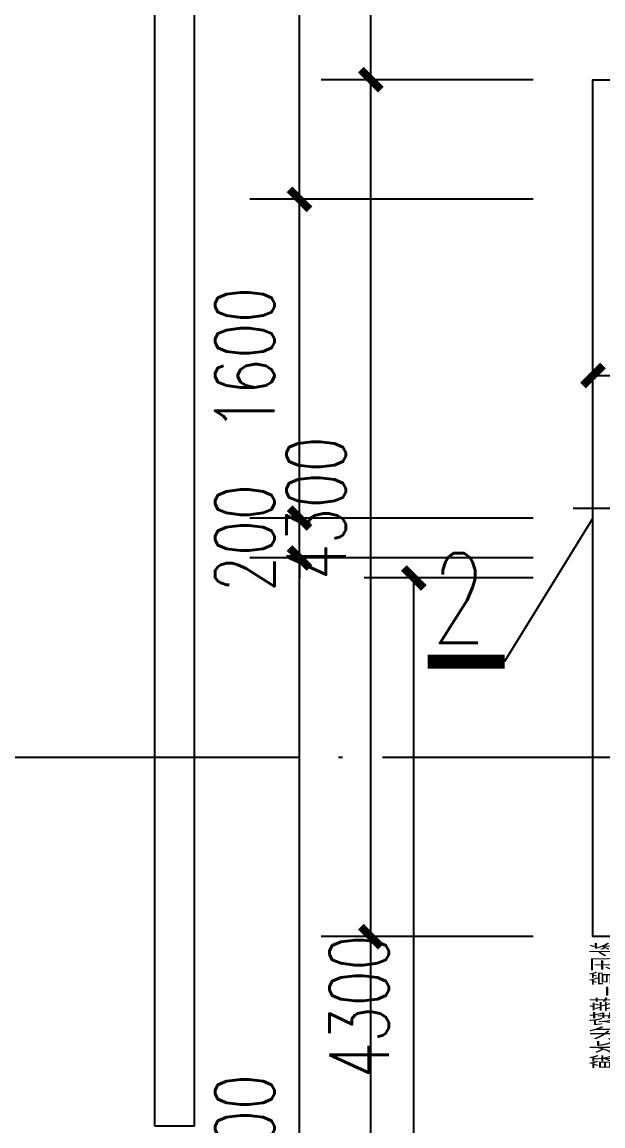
# Model space of a CAD drawing. Extents: x 179183 to 294833, y 947252 to 1004652.
# Drawn here: x 233071 to 235985, y 981720 to 987259 of the extents above; entities that cross this region are included whole.
import ezdxf
from ezdxf.enums import TextEntityAlignment as Align

# ---------------------------------------------------------------- set-up
doc = ezdxf.new("R2010")
doc.units = 0
doc.header["$LTSCALE"] = 1000
doc.linetypes.add('DASHDOT', pattern=[1, 0.5, -0.25, 0, -0.25])
doc.linetypes.add('DOTE', pattern=[2.42, 2, -0.2, 0.02, -0.2])
for name, color, linetype in [('a_bz', 2, 'Continuous'), ('a_shb', 2, 'Continuous'), ('a_shb_jc', 5, 'Continuous'), ('a_水', 6, 'Continuous'), ('DOTE', 1, 'DOTE'), ('TH_DIM', 3, 'Continuous'), ('WALL', 2, 'Continuous')]:
    doc.layers.add(name, color=color, linetype=linetype)
doc.layers.add('a_shb_ls', color=32, linetype='Continuous', lineweight=13)
doc.styles.add('_TCH_DIM_T3', font='SIMPLEX', dxfattribs={"width": 0.705882, "bigfont": 'GBCBIG'})
doc.styles.add('GB标准字体', font='gbenor.shx', dxfattribs={"width": 0.8, "bigfont": 'gbcbig.shx'})
doc.styles.add('HZ', font='simplex.shx', dxfattribs={"width": 0.8, "bigfont": 'gbcbig.shx'})
doc.dimstyles.new('_TCH_ARCH&&100', dxfattribs={"dimtxt": 297.5, "dimasz": 100, "dimexe": 250, "dimexo": 300, "dimgap": 126.25, "dimtad": 1, "dimdec": 0, "dimzin": 0, "dimdsep": 46, "dimtxsty": '_TCH_DIM_T3', "dimblk": 'ARCHTICK', "dimcen": 0.09, "dimclrt": 7, "dimazin": 2, "dimtfac": 1, "dimtdec": 0, "dimtix": 1, "dimtmove": 2, "dimatfit": 3, "dimfxl": 1, "dimtolj": 1, "dimtzin": 0, "dimarcsym": 0})

# ---------------------------------------------------------------- blocks, each defined once
blk = doc.blocks.new('落地式膨胀箱')
at = {"layer": 'a_shb', "color": 1, "linetype": 'DASHDOT'}
blk.add_line((-350, 1950), (-350, -850), dxfattribs=at)
at = {"layer": 'a_shb_jc'}
blk.add_lwpolyline([(-2500, -750), (1800, -750), (1800, 1850), (-2500, 1850)], close=True, dxfattribs=at)
at = {"layer": 'a_shb_ls', "style": 'GB标准字体', "width": 0.8}
blk.add_text('补压管-接软化水箱', height=125.18, dxfattribs=at).set_placement((1828.7, 1729.2))
blk = doc.blocks.new('A$C7DD005BC')
at = {"layer": 'DOTE'}
blk.add_line((11.2, 8799), (13686.8, 8799), dxfattribs=at)
at = {"layer": 'WALL'}
for p, q in [((1287.5, 17549), (1287.5, 6949)), ((1487.5, 6949), (1487.5, 17549)), ((1287.5, 6949), (1487.5, 6949))]:
    blk.add_line(p, q, dxfattribs=at)
blk = doc.blocks.new('_ArchTick')
at = {"color": 0, "linetype": 'ByBlock', "const_width": 0.4}
blk.add_lwpolyline([(-0.5, -0.5), (0.5, 0.5)], dxfattribs=at)
blk = doc.blocks.new('*D4182')
at = {"layer": 'Defpoints', "color": 0, "transparency": 16777216}
for p in [(234820.5, 994520.1), (235934.8, 994520.1), (235934.8, 986970.1)]:
    blk.add_point(p, dxfattribs=at)
at = {"layer": 'TH_DIM', "color": 0, "lineweight": -2, "transparency": 16777216}
for p, q in [((235634.8, 994520.1), (234570.5, 994520.1)), ((234820.5, 986970.1), (234820.5, 994520.1)), ((235634.8, 986970.1), (234570.5, 986970.1))]:
    blk.add_line(p, q, dxfattribs=at)
at = {"layer": 'TH_DIM', "color": 0, "lineweight": -2, "transparency": 16777216, "xscale": 100, "yscale": 100, "zscale": 100}
for p, rotation in [((234820.5, 994520.1), 90), ((234820.5, 986970.1), 270)]:
    blk.add_blockref('_ArchTick', p, dxfattribs=dict(at, rotation=rotation))
at = {"layer": 'TH_DIM', "color": 7, "transparency": 16777216, "insert": (234545.5, 990745.1), "char_height": 297.5, "attachment_point": 5, "rotation": 90, "style": '_TCH_DIM_T3'}
blk.add_mtext('\\A1;7550', dxfattribs=at)
blk = doc.blocks.new('*D4183')
at = {"layer": 'Defpoints', "color": 0, "transparency": 16777216}
for p in [(234820.5, 986970.1), (235934.8, 986970.1), (235934.8, 982670.1)]:
    blk.add_point(p, dxfattribs=at)
at = {"layer": 'TH_DIM', "color": 0, "lineweight": -2, "transparency": 16777216}
for p, q in [((235634.8, 986970.1), (234570.5, 986970.1)), ((234820.5, 982670.1), (234820.5, 986970.1)), ((235634.8, 982670.1), (234570.5, 982670.1))]:
    blk.add_line(p, q, dxfattribs=at)
at = {"layer": 'TH_DIM', "color": 0, "lineweight": -2, "transparency": 16777216, "xscale": 100, "yscale": 100, "zscale": 100}
for p, rotation in [((234820.5, 986970.1), 90), ((234820.5, 982670.1), 270)]:
    blk.add_blockref('_ArchTick', p, dxfattribs=dict(at, rotation=rotation))
at = {"layer": 'TH_DIM', "color": 7, "transparency": 16777216, "insert": (234545.5, 984820.1), "char_height": 297.5, "attachment_point": 5, "rotation": 90, "style": '_TCH_DIM_T3'}
blk.add_mtext('\\A1;4300', dxfattribs=at)
blk = doc.blocks.new('*D4184')
at = {"layer": 'Defpoints', "color": 0, "transparency": 16777216}
for p in [(234820.5, 982670.1), (235934.8, 982670.1), (235934.8, 979520.1)]:
    blk.add_point(p, dxfattribs=at)
at = {"layer": 'TH_DIM', "color": 0, "lineweight": -2, "transparency": 16777216}
for p, q in [((235634.8, 982670.1), (234570.5, 982670.1)), ((234820.5, 979520.1), (234820.5, 982670.1)), ((235634.8, 979520.1), (234570.5, 979520.1))]:
    blk.add_line(p, q, dxfattribs=at)
at = {"layer": 'TH_DIM', "color": 0, "lineweight": -2, "transparency": 16777216, "xscale": 100, "yscale": 100, "zscale": 100}
for p, rotation in [((234820.5, 982670.1), 90), ((234820.5, 979520.1), 270)]:
    blk.add_blockref('_ArchTick', p, dxfattribs=dict(at, rotation=rotation))
at = {"layer": 'TH_DIM', "color": 7, "transparency": 16777216, "insert": (234545.5, 981095.1), "char_height": 297.5, "attachment_point": 5, "rotation": 90, "style": '_TCH_DIM_T3'}
blk.add_mtext('\\A1;3150', dxfattribs=at)
blk = doc.blocks.new('*D4208')
at = {"layer": 'Defpoints', "color": 0, "transparency": 16777216}
for p in [(238534.8, 985486), (235934.8, 984470.1), (238534.8, 984470.1)]:
    blk.add_point(p, dxfattribs=at)
at = {"layer": 'TH_DIM', "color": 0, "lineweight": -2, "transparency": 16777216}
for p, q in [((235934.8, 984770.1), (235934.8, 985736)), ((238534.8, 984770.1), (238534.8, 985736)), ((235934.8, 985486), (238534.8, 985486))]:
    blk.add_line(p, q, dxfattribs=at)
at = {"layer": 'TH_DIM', "color": 0, "lineweight": -2, "transparency": 16777216, "xscale": 100, "yscale": 100, "zscale": 100, "rotation": 180}
blk.add_blockref('_ArchTick', (235934.8, 985486), dxfattribs=at)
at = {"layer": 'TH_DIM', "color": 0, "lineweight": -2, "transparency": 16777216, "xscale": 100, "yscale": 100, "zscale": 100}
blk.add_blockref('_ArchTick', (238534.8, 985486), dxfattribs=at)
at = {"layer": 'TH_DIM', "color": 7, "transparency": 16777216, "insert": (237234.8, 985761), "char_height": 297.5, "attachment_point": 5, "style": '_TCH_DIM_T3'}
blk.add_mtext('\\A1;2600', dxfattribs=at)
blk = doc.blocks.new('*D4222')
at = {"layer": 'Defpoints', "color": 0, "transparency": 16777216}
for p in [(235036.2, 984470.1), (235934.8, 984470.1), (235934.8, 980170.1)]:
    blk.add_point(p, dxfattribs=at)
at = {"layer": 'TH_DIM', "color": 0, "lineweight": -2, "transparency": 16777216}
for p, q in [((235634.8, 984470.1), (234786.2, 984470.1)), ((235036.2, 980170.1), (235036.2, 984470.1)), ((235634.8, 980170.1), (234786.2, 980170.1))]:
    blk.add_line(p, q, dxfattribs=at)
at = {"layer": 'TH_DIM', "color": 0, "lineweight": -2, "transparency": 16777216, "xscale": 100, "yscale": 100, "zscale": 100}
for p, rotation in [((235036.2, 984470.1), 90), ((235036.2, 980170.1), 270)]:
    blk.add_blockref('_ArchTick', p, dxfattribs=dict(at, rotation=rotation))
at = {"layer": 'TH_DIM', "color": 7, "transparency": 16777216, "insert": (234761.2, 982320.1), "char_height": 297.5, "attachment_point": 5, "rotation": 90, "style": '_TCH_DIM_T3'}
blk.add_mtext('\\A1;4300', dxfattribs=at)
blk = doc.blocks.new('*D4228')
at = {"layer": 'Defpoints', "color": 0, "transparency": 16777216}
for p in [(234462.7, 984570.1), (235934.8, 984570.1), (235934.8, 978670.1)]:
    blk.add_point(p, dxfattribs=at)
at = {"layer": 'TH_DIM', "color": 0, "lineweight": -2, "transparency": 16777216}
for p, q in [((235634.8, 984570.1), (234212.7, 984570.1)), ((234462.7, 978670.1), (234462.7, 984570.1)), ((235634.8, 978670.1), (234212.7, 978670.1))]:
    blk.add_line(p, q, dxfattribs=at)
at = {"layer": 'TH_DIM', "color": 0, "lineweight": -2, "transparency": 16777216, "xscale": 100, "yscale": 100, "zscale": 100}
for p, rotation in [((234462.7, 984570.1), 90), ((234462.7, 978670.1), 270)]:
    blk.add_blockref('_ArchTick', p, dxfattribs=dict(at, rotation=rotation))
at = {"layer": 'TH_DIM', "color": 7, "transparency": 16777216, "insert": (234187.7, 981620.1), "char_height": 297.5, "attachment_point": 5, "rotation": 90, "style": '_TCH_DIM_T3'}
blk.add_mtext('\\A1;5900', dxfattribs=at)
blk = doc.blocks.new('*D4229')
at = {"layer": 'Defpoints', "color": 0, "transparency": 16777216}
for p in [(234462.7, 984770.1), (235934.8, 984770.1), (235934.8, 984570.1)]:
    blk.add_point(p, dxfattribs=at)
at = {"layer": 'TH_DIM', "color": 0, "lineweight": -2, "transparency": 16777216}
for p, q in [((234462.7, 984770.1), (234462.7, 984870.1)), ((235634.8, 984770.1), (234212.7, 984770.1)), ((234462.7, 984570.1), (234462.7, 984770.1)), ((235634.8, 984570.1), (234212.7, 984570.1)), ((234462.7, 984570.1), (234462.7, 984470.1))]:
    blk.add_line(p, q, dxfattribs=at)
at = {"layer": 'TH_DIM', "color": 0, "lineweight": -2, "transparency": 16777216, "xscale": 100, "yscale": 100, "zscale": 100}
for p, rotation in [((234462.7, 984770.1), 270), ((234462.7, 984570.1), 90)]:
    blk.add_blockref('_ArchTick', p, dxfattribs=dict(at, rotation=rotation))
at = {"layer": 'TH_DIM', "color": 7, "transparency": 16777216, "insert": (234187.7, 984670.1), "char_height": 297.5, "attachment_point": 5, "rotation": 90, "style": '_TCH_DIM_T3'}
blk.add_mtext('\\A1;200', dxfattribs=at)
blk = doc.blocks.new('*D4230')
at = {"layer": 'Defpoints', "color": 0, "transparency": 16777216}
for p in [(234462.7, 986370.1), (235934.8, 986370.1), (235934.8, 984770.1)]:
    blk.add_point(p, dxfattribs=at)
at = {"layer": 'TH_DIM', "color": 0, "lineweight": -2, "transparency": 16777216}
for p, q in [((235634.8, 986370.1), (234212.7, 986370.1)), ((234462.7, 984770.1), (234462.7, 986370.1)), ((235634.8, 984770.1), (234212.7, 984770.1))]:
    blk.add_line(p, q, dxfattribs=at)
at = {"layer": 'TH_DIM', "color": 0, "lineweight": -2, "transparency": 16777216, "xscale": 100, "yscale": 100, "zscale": 100}
for p, rotation in [((234462.7, 986370.1), 90), ((234462.7, 984770.1), 270)]:
    blk.add_blockref('_ArchTick', p, dxfattribs=dict(at, rotation=rotation))
at = {"layer": 'TH_DIM', "color": 7, "transparency": 16777216, "insert": (234187.7, 985570.1), "char_height": 297.5, "attachment_point": 5, "rotation": 90, "style": '_TCH_DIM_T3'}
blk.add_mtext('\\A1;1600', dxfattribs=at)
blk = doc.blocks.new('*D4231')
at = {"layer": 'Defpoints', "color": 0, "transparency": 16777216}
for p in [(234462.7, 992020.1), (235934.8, 992020.1), (235934.8, 986370.1)]:
    blk.add_point(p, dxfattribs=at)
at = {"layer": 'TH_DIM', "color": 0, "lineweight": -2, "transparency": 16777216}
for p, q in [((235634.8, 992020.1), (234212.7, 992020.1)), ((234462.7, 986370.1), (234462.7, 992020.1)), ((235634.8, 986370.1), (234212.7, 986370.1))]:
    blk.add_line(p, q, dxfattribs=at)
at = {"layer": 'TH_DIM', "color": 0, "lineweight": -2, "transparency": 16777216, "xscale": 100, "yscale": 100, "zscale": 100}
for p, rotation in [((234462.7, 992020.1), 90), ((234462.7, 986370.1), 270)]:
    blk.add_blockref('_ArchTick', p, dxfattribs=dict(at, rotation=rotation))
at = {"layer": 'TH_DIM', "color": 7, "transparency": 16777216, "insert": (234187.7, 989195.1), "char_height": 297.5, "attachment_point": 5, "rotation": 90, "style": '_TCH_DIM_T3'}
blk.add_mtext('\\A1;5650', dxfattribs=at)

msp = doc.modelspace()

# ---------------------------------------------------------------- linework, layer by layer
at = {"layer": 'a_bz'}
msp.add_line((235934.8, 984770.1), (235491.2, 984050.1), dxfattribs=at)
at = {"layer": 'a_bz', "const_width": 70}
msp.add_lwpolyline([(235491.2, 984050.1), (235105.6, 984050.1)], dxfattribs=at)

# ---------------------------------------------------------------- block references
at = {"layer": 'a_shb', "xscale": -1, "rotation": 90}
msp.add_blockref('落地式膨胀箱', (237784.8, 984470.1), dxfattribs=at)
at = {"layer": 'a_水'}
msp.add_blockref('A$C7DD005BC', (232447.3, 974771.1), dxfattribs=at)

# ---------------------------------------------------------------- texts
at = {"layer": 'a_bz', "style": 'HZ', "width": 0.7}
msp.add_text('2', height=450, dxfattribs=at).set_placement((235262.4, 984369, 10941.8), align=Align.MIDDLE_CENTER)

# ---------------------------------------------------------------- dimensions: what is measured, and where the dimension line sits
at = {"layer": 'TH_DIM'}
for p1, p2, distance, picture, middle in [((235934.8, 986970.1), (235934.8, 994520.1), 1114.3, '*D4182', (234545.5, 990745.1)), ((235934.8, 986370.1), (235934.8, 992020.1), 1472, '*D4231', (234187.7, 989195.1)), ((235934.8, 982670.1), (235934.8, 986970.1), 1114.3, '*D4183', (234545.5, 984820.1)), ((235934.8, 984770.1), (235934.8, 986370.1), 1472, '*D4230', (234187.7, 985570.1)), ((235934.8, 984470.1), (238534.8, 984470.1), 1015.9, '*D4208', (237234.8, 985761)), ((235934.8, 984570.1), (235934.8, 984770.1), 1472, '*D4229', (234187.7, 984670.1)), ((235934.8, 978670.1), (235934.8, 984570.1), 1472, '*D4228', (234187.7, 981620.1)), ((235934.8, 980170.1), (235934.8, 984470.1), 898.5, '*D4222', (234761.2, 982320.1)), ((235934.8, 979520.1), (235934.8, 982670.1), 1114.3, '*D4184', (234545.5, 981095.1))]:
    dim = msp.add_aligned_dim(p1=p1, p2=p2, distance=distance, dimstyle='_TCH_ARCH&&100', dxfattribs=at)
    dim.commit()
    dim.dimension.update_dxf_attribs({"geometry": picture, "text_midpoint": middle})

doc.saveas('drawing.dxf')
